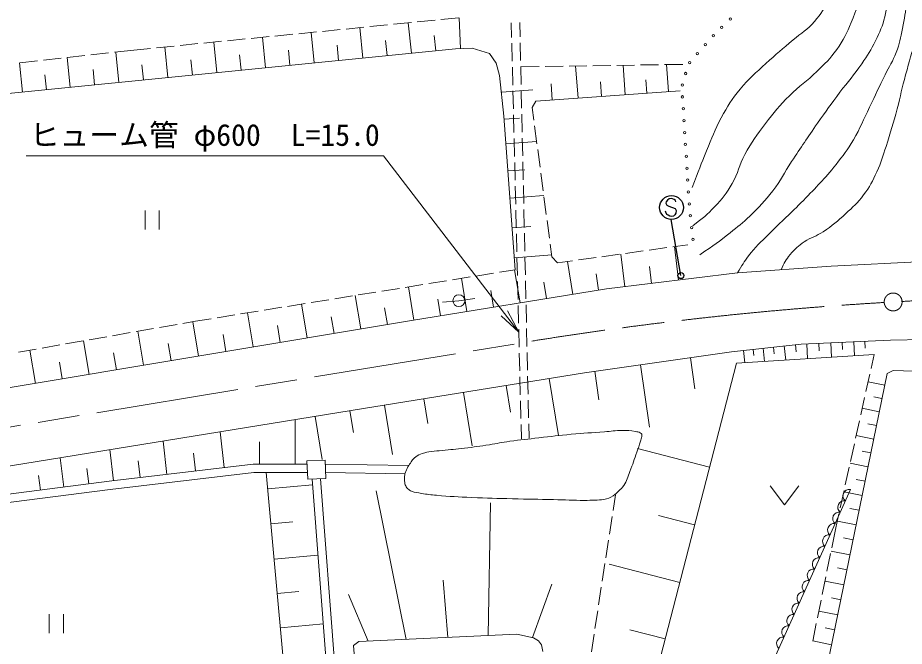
# Model space of a CAD drawing. Units: millimetres, scale not verified. Extents: x 40000 to 680000, y 20000 to 380000.
# Drawn here: x 294305 to 368696, y 256836 to 309586 of the extents above; entities that cross this region are included whole.
import ezdxf
from ezdxf.enums import TextEntityAlignment as Align

# ---------------------------------------------------------------- set-up
doc = ezdxf.new("R2010")
doc.units = ezdxf.units.MM
doc.header["$LTSCALE"] = 1000
doc.linetypes.add('CHAIN', pattern=[18.5, 12, -1.5, 3.5, -1.5])
for name, color, linetype, lineweight in [('M-BMK', 2, 'CHAIN', 13), ('M-STR-STRC', 7, 'Continuous', 25), ('M-WORK', 1, 'Continuous', 13), ('引出線', 7, 'Continuous', 13)]:
    doc.layers.add(name, color=color, linetype=linetype, lineweight=lineweight)
doc.styles.add('ＭＳ ゴシック', font='')
doc.styles.get('ＭＳ ゴシック').set_extended_font_data('MS Gothic')

# ---------------------------------------------------------------- blocks, each defined once
blk = doc.blocks.new('open_arrow')
at = {"color": 0, "linetype": 'Continuous', "lineweight": -2}
blk.add_lwpolyline([(7.5, 1.25), (0, 0), (7.5, -1.25)], dxfattribs=at)

msp = doc.modelspace()

# ---------------------------------------------------------------- linework, layer by layer
at = {"layer": 'M-BMK'}
msp.add_line((209670, 261403), (337569, 282467), dxfattribs=at)
msp.add_circle((367763, 285733), 750, dxfattribs=at)
msp.add_arc((384884, -13778), 300000, 80.24764, 99.07454, dxfattribs=at)
at = {"layer": 'M-STR-STRC'}
for p, q in [((348710, 294143), (348694, 294029)), ((348694, 294029), (348780, 293847)), ((348839, 294282), (348710, 294143)), ((348780, 293847), (348931, 293774)), ((348970, 294375), (348839, 294282)), ((349136, 294408), (348970, 294375)), ((349252, 294392), (349136, 294408)), ((349396, 294319), (349252, 294392)), ((349506, 294245), (349396, 294319)), ((349540, 294133), (349506, 294245)), ((348697, 293255), (348658, 293365)), ((348781, 293077), (348697, 293255)), ((348931, 293774), (349463, 293585)), ((349514, 293185), (349443, 293036)), ((349463, 293585), (349543, 293413)), ((349543, 293413), (349514, 293185)), ((348884, 293003), (348781, 293077)), ((349030, 292928), (348884, 293003)), ((349150, 292912), (349030, 292928)), ((349951, 287943), (349140, 292657)), ((349318, 292940), (349150, 292912)), ((349443, 293036), (349318, 292940))]:
    msp.add_line(p, q, dxfattribs=at)
for centre, radius in [((349168, 293657), 1000), ((349951, 287943), 250)]:
    msp.add_circle(centre, radius, dxfattribs=at)
at = {"layer": 'M-WORK'}
for p, q in [((329822, 309428), (331315, 309576)), ((331446, 306999), (331340, 309578)), ((321861, 308640), (323354, 308788)), ((323264, 306205), (323009, 308754)), ((323851, 308837), (325344, 308985)), ((325842, 309034), (327334, 309182)), ((327335, 306612), (327080, 309157)), ((327832, 309231), (329325, 309379)), ((335750, 307938), (335720, 309151)), ((336428, 309192), (336455, 307990)), ((313900, 307853), (315393, 308001)), ((315890, 308050), (317383, 308197)), ((317881, 308247), (319373, 308394)), ((319186, 305797), (318930, 308350)), ((319871, 308444), (321364, 308591)), ((329389, 306818), (329261, 308102)), ((307929, 307262), (309422, 307410)), ((309919, 307459), (311412, 307607)), ((311007, 304979), (310751, 307541)), ((311910, 307656), (313402, 307804)), ((315100, 305388), (314844, 307946)), ((321225, 306001), (321097, 307275)), ((325299, 306409), (325172, 307681)), ((335798, 305939), (335762, 307438)), ((336466, 307490), (336500, 305990)), ((331037, 306983), (284376, 302315)), ((300443, 306474), (301933, 306642)), ((302430, 306697), (304034, 306877)), ((302800, 304158), (302545, 306710)), ((304034, 306877), (305441, 307016)), ((305939, 307065), (307432, 307213)), ((306907, 304569), (306650, 307136)), ((317143, 305593), (317015, 306869)), ((332445, 307040), (331037, 306983)), ((333881, 306580), (332445, 307040)), ((334456, 305776), (333881, 306580)), ((294711, 303349), (294465, 305804)), ((294480, 305806), (295971, 305973)), ((296468, 306029), (297958, 306196)), ((298455, 306252), (299946, 306419)), ((298716, 303749), (298466, 306253)), ((308957, 304774), (308829, 306055)), ((313054, 305184), (312926, 306463)), ((334743, 304742), (334456, 305776)), ((300758, 303954), (300630, 305230)), ((304854, 304363), (304725, 305647)), ((335847, 303939), (335811, 305439)), ((338065, 305494), (336511, 305471)), ((336511, 305490), (336544, 303991)), ((340065, 305524), (338565, 305502)), ((342065, 305554), (340565, 305532)), ((341319, 302832), (341120, 305540)), ((344064, 305584), (342565, 305561)), ((346064, 305614), (344564, 305591)), ((345282, 303123), (345100, 305599)), ((348064, 305643), (346564, 305621)), ((350118, 305674), (348564, 305651)), ((348905, 303389), (348739, 305653)), ((296714, 303549), (296588, 304801)), ((335088, 301324), (334743, 304742)), ((347093, 303256), (347010, 304388)), ((334936, 303345), (337519, 303539)), ((339153, 302672), (339053, 304027)), ((343300, 302977), (343209, 304215)), ((335896, 301940), (335859, 303440)), ((336556, 303491), (336589, 301991)), ((337780, 302572), (349902, 303462)), ((337464, 302055), (337780, 302572)), ((337605, 300997), (337464, 302055)), ((336053, 288442), (335088, 301324)), ((335944, 299941), (335908, 301440)), ((336600, 301491), (336634, 299992)), ((335107, 301070), (336398, 301166)), ((337869, 299014), (337671, 300501)), ((335261, 299003), (337844, 299197)), ((335993, 297941), (335956, 299441)), ((336645, 299492), (336679, 297992)), ((338132, 297031), (337934, 298518)), ((335432, 296728), (336854, 296834)), ((336041, 295942), (336005, 297441)), ((336690, 297492), (336723, 295993)), ((338396, 295049), (338198, 296536)), ((336090, 293942), (336053, 295442)), ((336735, 295493), (336768, 293993)), ((335602, 294452), (338447, 294665)), ((338660, 293066), (338462, 294553)), ((304986, 293415), (304986, 291815)), ((306186, 291815), (306186, 293415)), ((336138, 291943), (336102, 293442)), ((336779, 293493), (336813, 291994)), ((338923, 291084), (338726, 292571)), ((335790, 291946), (337357, 292063)), ((336187, 289943), (336151, 291443)), ((336824, 291494), (336858, 289994)), ((339130, 289530), (338989, 290588)), ((348776, 290291), (347291, 290084)), ((350534, 290536), (349271, 290360)), ((349750, 287560), (349408, 290379)), ((335978, 289439), (339111, 289674)), ((336235, 287944), (336199, 289444)), ((336869, 289494), (336902, 287995)), ((339590, 289013), (339130, 289530)), ((342833, 289464), (341348, 289258)), ((344814, 289740), (343329, 289533)), ((345241, 287012), (344907, 289753)), ((346795, 290015), (345310, 289809)), ((340853, 289189), (339590, 289013)), ((340872, 286367), (340425, 289129)), ((347495, 287286), (347324, 288696)), ((362571, 288727), (354714, 288164)), ((370663, 289149), (362571, 288727)), ((332750, 287910), (334231, 288149)), ((334725, 288228), (336053, 288442)), ((336452, 285653), (336002, 288434)), ((343052, 286720), (342831, 288082)), ((354714, 288164), (343714, 286827)), ((326827, 286955), (328308, 287194)), ((328801, 287273), (330282, 287512)), ((330776, 287591), (332257, 287830)), ((332002, 284933), (331552, 287717)), ((336284, 285945), (336248, 287444)), ((336914, 287495), (336947, 285995)), ((338662, 286010), (338439, 287391)), ((322878, 286318), (324359, 286557)), ((324852, 286637), (326333, 286875)), ((327548, 284213), (327097, 286999)), ((343714, 286827), (327178, 284153)), ((334227, 285293), (334002, 286683)), ((318929, 285682), (320410, 285920)), ((320903, 286000), (322384, 286239)), ((323094, 283469), (322624, 286277)), ((329775, 284573), (329550, 285965)), ((331321, 285840), (329934, 285727)), ((331321, 285840), (332655, 286009)), ((313005, 284727), (314486, 284965)), ((314980, 285045), (316461, 285284)), ((316954, 285363), (318435, 285602)), ((318601, 282717), (318127, 285552)), ((325321, 283842), (325088, 285234)), ((336333, 283945), (336296, 285445)), ((336958, 285495), (336992, 283996)), ((309209, 284115), (310537, 284329)), ((311031, 284408), (312512, 284647)), ((314065, 281958), (313586, 284820)), ((320848, 283093), (320613, 284497)), ((327178, 284153), (255203, 272103)), ((304230, 283243), (305708, 283501)), ((306200, 283588), (307678, 283847)), ((308170, 283933), (309209, 284115)), ((309485, 281191), (309001, 284078)), ((316333, 282337), (316096, 283755)), ((336381, 281946), (336345, 283445)), ((337003, 283496), (337037, 281996)), ((300290, 282553), (301768, 282811)), ((302260, 282898), (303738, 283156)), ((304864, 280417), (304387, 283270)), ((311775, 281574), (311535, 283006)), ((367534, 282532), (381982, 282767)), ((296350, 281862), (297828, 282121)), ((298320, 282207), (299798, 282466)), ((300300, 279653), (299828, 282472)), ((307174, 280804), (306933, 282248)), ((354208, 281545), (360052, 282204)), ((357727, 281942), (357790, 281390)), ((358611, 282041), (358745, 280852)), ((359562, 282149), (359629, 281554)), ((360052, 282204), (367534, 282532)), ((360516, 282224), (360571, 280970)), ((361519, 282268), (361547, 281641)), ((362522, 282312), (362576, 281100)), ((363492, 282355), (363519, 281749)), ((364462, 282397), (364514, 281225)), ((365400, 282439), (365426, 281852)), ((294380, 281517), (295858, 281776)), ((295790, 278898), (295324, 281683)), ((302582, 280035), (302343, 281462)), ((336430, 279946), (336393, 281446)), ((337048, 281496), (337081, 279997)), ((341856, 279794), (354208, 281545)), ((354612, 280585), (366172, 281332)), ((355202, 281657), (355318, 280631)), ((356023, 281750), (356081, 281237)), ((356844, 281842), (356968, 280738)), ((366172, 281332), (365912, 280160)), ((298045, 279276), (297809, 280685)), ((342996, 235659), (354612, 280585)), ((346566, 280462), (347308, 275229)), ((350753, 281055), (351124, 278439)), ((323332, 276786), (341856, 279794)), ((342726, 279917), (343066, 277517)), ((357944, 234271), (367254, 279720)), ((367254, 279720), (367754, 279970)), ((367754, 279970), (376682, 279751)), ((336478, 277947), (336442, 279447)), ((337093, 279497), (337126, 277997)), ((338895, 279314), (339672, 274528)), ((365804, 279672), (365480, 278208)), ((367053, 278740), (365661, 279025)), ((335300, 278730), (335665, 276483)), ((328393, 277609), (328729, 275539)), ((331705, 278147), (332434, 273653)), ((337137, 277497), (337171, 275998)), ((365372, 277719), (365047, 276255)), ((366825, 277626), (366129, 277769)), ((284378, 270483), (323332, 276786)), ((325081, 277072), (325753, 272932)), ((336527, 275948), (336490, 277447)), ((366597, 276513), (365169, 276805)), ((319272, 276129), (319862, 272499)), ((322177, 276601), (322471, 274785)), ((317585, 272127), (317575, 275854)), ((336568, 274235), (336539, 275448)), ((337182, 275498), (337209, 274295)), ((364939, 275767), (364615, 274302)), ((366363, 275371), (365649, 275517)), ((311639, 271831), (311283, 274836)), ((366129, 274229), (364665, 274529)), ((306830, 271261), (306499, 274062)), ((314603, 272120), (314598, 273983)), ((364506, 273814), (364182, 272350)), ((302349, 270731), (302040, 273341)), ((309234, 271546), (309056, 273049)), ((352359, 271872), (346305, 273437)), ((365889, 273058), (365157, 273208)), ((298178, 270196), (297860, 272664)), ((304590, 270996), (304424, 272396)), ((320106, 272467), (318574, 272404)), ((318574, 272404), (318637, 270858)), ((320169, 270921), (320106, 272467)), ((300264, 270465), (300095, 271769)), ((301985, 270687), (314064, 272118)), ((314064, 272118), (318585, 272130)), ((320121, 272107), (327114, 272007)), ((364074, 271862), (363749, 270397)), ((365649, 271886), (364147, 272194)), ((296204, 269941), (296045, 271175)), ((302071, 269993), (314106, 271418)), ((314106, 271418), (318614, 271430)), ((315165, 271421), (318889, 230184)), ((318637, 270858), (320169, 270921)), ((319004, 270873), (322200, 229750)), ((319704, 270902), (322898, 229804)), ((320149, 271406), (326787, 271312)), ((365403, 270685), (364652, 270839)), ((283995, 268365), (301985, 270687)), ((315290, 270045), (319042, 270383)), ((357441, 270297), (358641, 268697)), ((358641, 268697), (359841, 270297)), ((284084, 267671), (302071, 269993)), ((326900, 257416), (324395, 269894)), ((344461, 269543), (344259, 268225)), ((363641, 269909), (363317, 268444)), ((365157, 269484), (363617, 269799)), ((333793, 257741), (333989, 268874)), ((351107, 267029), (348080, 267811)), ((363209, 267956), (362949, 266784)), ((364905, 268252), (364135, 268410)), ((315555, 267101), (317395, 267267)), ((344183, 267731), (343956, 266248)), ((364652, 267020), (363079, 267342)), ((362949, 266784), (362607, 265106)), ((343880, 265754), (343652, 264272)), ((364394, 265762), (363608, 265923)), ((315821, 264158), (319500, 264490)), ((362507, 264616), (362208, 263146)), ((364137, 264503), (362565, 264825)), ((343576, 263777), (343349, 262295)), ((349854, 262186), (343932, 263717)), ((363879, 263245), (363093, 263406)), ((362108, 262656), (361809, 261186)), ((330390, 257581), (329997, 262396)), ((337499, 257573), (339132, 262052)), ((363621, 261988), (362050, 262310)), ((316082, 261272), (317885, 261435)), ((323712, 257266), (322069, 261190)), ((343273, 261801), (343045, 260318)), ((361709, 260696), (361410, 259226)), ((363364, 260731), (362578, 260892)), ((342969, 259824), (342742, 258341)), ((363107, 259474), (361536, 259796)), ((296933, 259536), (296933, 257936)), ((298133, 257936), (298133, 259536)), ((316342, 258386), (319949, 258712)), ((348629, 257448), (345668, 258213)), ((361310, 258736), (361011, 257267)), ((362849, 258218), (362064, 258379)), ((322914, 257229), (336197, 257854)), ((336197, 257854), (337573, 257557)), ((337573, 257557), (337995, 257291)), ((342666, 257847), (342438, 256364)), ((322486, 256895), (322914, 257229)), ((324619, 230130), (322486, 256895)), ((337995, 257291), (338245, 256947)), ((338245, 256947), (338355, 256384)), ((362592, 256962), (361023, 257283))]:
    msp.add_line(p, q, dxfattribs=at)
msp.add_lwpolyline([(364174, 269988), (356897, 253792), (352730, 234010)], dxfattribs=at)
for centre, radius in [((354099, 309471), 100), ((353381, 308775), 100), ((352666, 308076), 100), ((352005, 307326), 100), ((351343, 306576), 100), ((350682, 305826), 100), ((350342, 304904), 100), ((350082, 303938), 100), ((350083, 302946), 100), ((350146, 301948), 100), ((350209, 300950), 100), ((350272, 299952), 100), ((350335, 298954), 100), ((350398, 297956), 100), ((350461, 296958), 100), ((350524, 295960), 100), ((350587, 294962), 100), ((350650, 293964), 100), ((350748, 292969), 100), ((350857, 291975), 100), ((350966, 290981), 100), ((331321, 285840), 500)]:
    msp.add_circle(centre, radius, dxfattribs=at)
for centre in [(364089, 269454), (363661, 268502), (363233, 267549), (362805, 266596), (362377, 265643), (361948, 264691), (361520, 263738), (361092, 262785), (360664, 261832), (360236, 260880), (359808, 259927), (359380, 258974), (358952, 258021), (358524, 257069)]:
    msp.add_arc(centre, 541, 80.90618, 230.70454, dxfattribs=at)
for points, knots in [([(354714, 288164), (355101, 288851), (355240, 289064), (355634, 289602), (356208, 290382), (356641, 290729), (357320, 291421), (358431, 292554), (359127, 293115), (360230, 294255), (361335, 295397), (361980, 296019), (362969, 297262), (363584, 298035), (363930, 298475), (364424, 299330), (365026, 300369), (365258, 301008), (365784, 302088), (366298, 303140), (366570, 303737), (367086, 304788), (367448, 305523), (367732, 305899), (368025, 306665), (368314, 307422), (368378, 307881), (368542, 308675), (368722, 309550), (368802, 310046), (368886, 310935), (368984, 311955), (368984, 312534), (368944, 313559), (368889, 314971), (368811, 315764), (368580, 317159), (368377, 318389), (368144, 319056), (367910, 320280), (367644, 321672), (367565, 322464), (367335, 323862), (367159, 324932), (367078, 325535), (366876, 326600), (366642, 327831), (366477, 328514), (366225, 329741), (365997, 330847), (365893, 331472), (365650, 332575), (365179, 334714), (364950, 335414), (364214, 337995)], [0, 0, 0, 0, 1, 1, 1, 2, 2, 2, 3, 3, 3, 4, 4, 4, 5, 5, 5, 6, 6, 6, 7, 7, 7, 8, 8, 8, 9, 9, 9, 10, 10, 10, 11, 11, 11, 12, 12, 12, 13, 13, 13, 14, 14, 14, 15, 15, 15, 16, 16, 16, 17, 17, 17, 18, 18, 18, 18]), ([(350943, 292129), (351830, 292798), (352132, 293026), (352781, 293719), (353435, 294416), (353769, 294850), (354256, 295672), (354783, 296563), (354812, 297196), (355309, 298104), (355897, 299178), (356314, 299732), (357052, 300709), (357777, 301669), (358212, 302192), (359062, 303045), (359908, 303893), (360509, 304233), (361360, 305075), (362050, 305756), (362469, 306121), (363026, 306913), (363608, 307740), (363869, 308257), (364252, 309192), (364708, 310305), (364932, 310956), (365133, 312142), (365310, 313185), (365368, 313783), (365363, 314842), (365354, 316589), (365296, 317576), (365037, 319304), (364852, 320541), (364643, 321216), (364405, 322444), (364108, 323983), (363941, 324845), (363678, 326389), (363363, 328233), (363238, 329275), (362931, 331120), (362651, 332798), (362553, 333752), (362165, 335409), (361997, 336123), (361944, 336366), (361705, 337229)], [0, 0, 0, 0, 1, 1, 1, 2, 2, 2, 3, 3, 3, 4, 4, 4, 5, 5, 5, 6, 6, 6, 7, 7, 7, 8, 8, 8, 9, 9, 9, 10, 10, 10, 11, 11, 11, 12, 12, 12, 13, 13, 13, 14, 14, 14, 15, 15, 15, 16, 16, 16, 16]), ([(362739, 337554), (363261, 335121), (363395, 334499), (363792, 332537), (364176, 330643), (364316, 329567), (364740, 327682), (365138, 325916), (365535, 324970), (365918, 323201), (366193, 321934), (366268, 321208), (366464, 319926), (366708, 318326), (366816, 317425), (367010, 315818), (367161, 314564), (367371, 313865), (367354, 312601), (367340, 311451), (367338, 310789), (367067, 309671), (366869, 308852), (366652, 308418), (366282, 307660), (365897, 306871), (365627, 306453), (365133, 305726), (364470, 304752), (364000, 304277), (363295, 303332), (362544, 302328), (362135, 301756), (361418, 300728), (360549, 299483), (360070, 298779), (359235, 297511), (358609, 296561), (358369, 295952), (357664, 295059), (356968, 294179), (356532, 293719), (355730, 292934), (355127, 292343), (354742, 292063), (354083, 291536), (353126, 290768), (352769, 290541), (351536, 289697)], [0, 0, 0, 0, 1, 1, 1, 2, 2, 2, 3, 3, 3, 4, 4, 4, 5, 5, 5, 6, 6, 6, 7, 7, 7, 8, 8, 8, 9, 9, 9, 10, 10, 10, 11, 11, 11, 12, 12, 12, 13, 13, 13, 14, 14, 14, 15, 15, 15, 16, 16, 16, 16]), ([(359618, 336750), (360163, 335083), (360299, 334622), (360690, 333245), (361300, 331099), (361542, 329869), (362031, 327692), (362521, 325507), (362875, 324296), (363199, 322081), (363425, 320532), (363535, 319653), (363544, 318088), (363552, 316560), (363639, 315680), (363342, 314181), (363103, 312967), (362907, 312282), (362375, 311165), (361998, 310372), (361740, 309935), (361169, 309269), (360564, 308565), (360071, 308324), (359369, 307718), (358478, 306948), (357955, 306544), (357090, 305745), (356215, 304938), (355678, 304523), (354926, 303600), (354213, 302726), (353877, 302178), (353336, 301188), (352768, 300147), (352569, 299504), (352111, 298411), (351614, 297224), (351466, 296829), (350904, 295347)], [0, 0, 0, 0, 1, 1, 1, 2, 2, 2, 3, 3, 3, 4, 4, 4, 5, 5, 5, 6, 6, 6, 7, 7, 7, 8, 8, 8, 9, 9, 9, 10, 10, 10, 11, 11, 11, 12, 12, 12, 13, 13, 13, 13]), ([(358353, 288424), (358640, 289029), (358753, 289256), (359120, 289712), (359512, 290198), (359790, 290433), (360307, 290784), (360888, 291179), (361310, 291240), (361897, 291627), (362683, 292145), (363083, 292499), (363773, 293140), (364398, 293719), (364779, 294026), (365286, 294710), (365809, 295415), (366022, 295870), (366397, 296663), (366774, 297461), (366889, 297950), (367163, 298789), (367563, 300013), (367766, 300706), (368101, 301949), (368399, 303050), (368495, 303686), (368810, 304783), (369150, 305967), (369235, 306688), (369825, 307770), (370223, 308501), (370497, 308912), (371127, 309456), (371645, 309903), (371939, 310199), (372583, 310432), (372978, 310576), (373237, 310578), (373655, 310528), (374230, 310459), (374557, 310330), (375053, 310030), (375746, 309611), (376012, 309205), (376585, 308632), (377023, 308194), (377148, 307816), (377657, 307464), (377979, 307242), (378130, 307158), (378540, 306992)], [0, 0, 0, 0, 1, 1, 1, 2, 2, 2, 3, 3, 3, 4, 4, 4, 5, 5, 5, 6, 6, 6, 7, 7, 7, 8, 8, 8, 9, 9, 9, 10, 10, 10, 11, 11, 11, 12, 12, 12, 13, 13, 13, 14, 14, 14, 15, 15, 15, 16, 16, 16, 17, 17, 17, 17]), ([(327042, 270050), (326930, 270163), (326882, 270246), (326823, 270394), (326780, 270502), (326777, 270571), (326766, 270687), (326748, 270898), (326741, 271020), (326776, 271229), (326795, 271345), (326824, 271407), (326868, 271516), (326950, 271715), (326997, 271827), (327114, 272007), (327310, 272309), (327420, 272492), (327698, 272721), (327888, 272877), (328022, 272936), (328254, 273019), (328540, 273122), (328717, 273126), (329018, 273172), (329369, 273226), (329569, 273233), (329922, 273270), (330651, 273345), (331061, 273369), (331789, 273457), (332610, 273557), (333067, 273629), (333884, 273754), (334551, 273857), (334921, 273940), (335589, 274036), (336545, 274172), (337084, 274222), (338044, 274333), (339100, 274455), (339690, 274533), (340749, 274630), (341834, 274729), (342445, 274748), (343532, 274833), (344112, 274879), (344435, 274958), (345017, 274958), (345459, 274958), (345709, 274941), (346143, 274863), (346301, 274834), (346400, 274831), (346539, 274752), (346601, 274716), (346643, 274692), (346671, 274626), (346701, 274557), (346682, 274507), (346671, 274432), (346650, 274276), (346610, 274194), (346564, 274043), (346455, 273686), (346385, 273488), (346261, 273136), (346038, 272497), (345917, 272138), (345667, 271510), (345481, 271040), (345432, 270745), (345156, 270321), (345029, 270126), (344918, 270046), (344750, 269883), (344572, 269711), (344483, 269595), (344270, 269466), (343990, 269297), (343808, 269237), (343489, 269164), (343198, 269097), (343025, 269117), (342728, 269102), (342394, 269084), (342207, 269081), (341873, 269081), (340855, 269081), (340285, 269120), (339267, 269143), (337923, 269174), (337170, 269182), (335827, 269216), (334487, 269251), (333736, 269258), (332397, 269321), (331244, 269375), (330597, 269400), (329447, 269508), (328953, 269554), (328675, 269580), (328186, 269665), (327853, 269722), (327653, 269720), (327342, 269852), (327213, 269907), (327140, 269950), (327042, 270050)], [0, 0, 0, 0, 1, 1, 1, 2, 2, 2, 3, 3, 3, 4, 4, 4, 5, 5, 5, 6, 6, 6, 7, 7, 7, 8, 8, 8, 9, 9, 9, 10, 10, 10, 11, 11, 11, 12, 12, 12, 13, 13, 13, 14, 14, 14, 15, 15, 15, 16, 16, 16, 17, 17, 17, 18, 18, 18, 19, 19, 19, 20, 20, 20, 21, 21, 21, 22, 22, 22, 23, 23, 23, 24, 24, 24, 25, 25, 25, 26, 26, 26, 27, 27, 27, 28, 28, 28, 29, 29, 29, 30, 30, 30, 31, 31, 31, 32, 32, 32, 33, 33, 33, 34, 34, 34, 35, 35, 35, 36, 36, 36, 36])]:
    msp.add_open_spline(points, degree=3, knots=knots, dxfattribs=at)
at = {"layer": '引出線'}
msp.add_lwpolyline([(336351, 283191), (325000, 298000), (295000, 298000)], dxfattribs=at)

# ---------------------------------------------------------------- block references
at = {"layer": '引出線', "xscale": 267, "yscale": 267, "rotation": 127.5}
msp.add_blockref('open_arrow', (336351, 283191), dxfattribs=at)

# ---------------------------------------------------------------- texts
at = {"layer": '引出線', "style": 'ＭＳ ゴシック'}
msp.add_text('ヒューム管 φ600\u3000L=15.0', height=1833, dxfattribs=at).set_placement((310000, 299750), align=Align.MIDDLE_CENTER)

doc.saveas('drawing.dxf')
